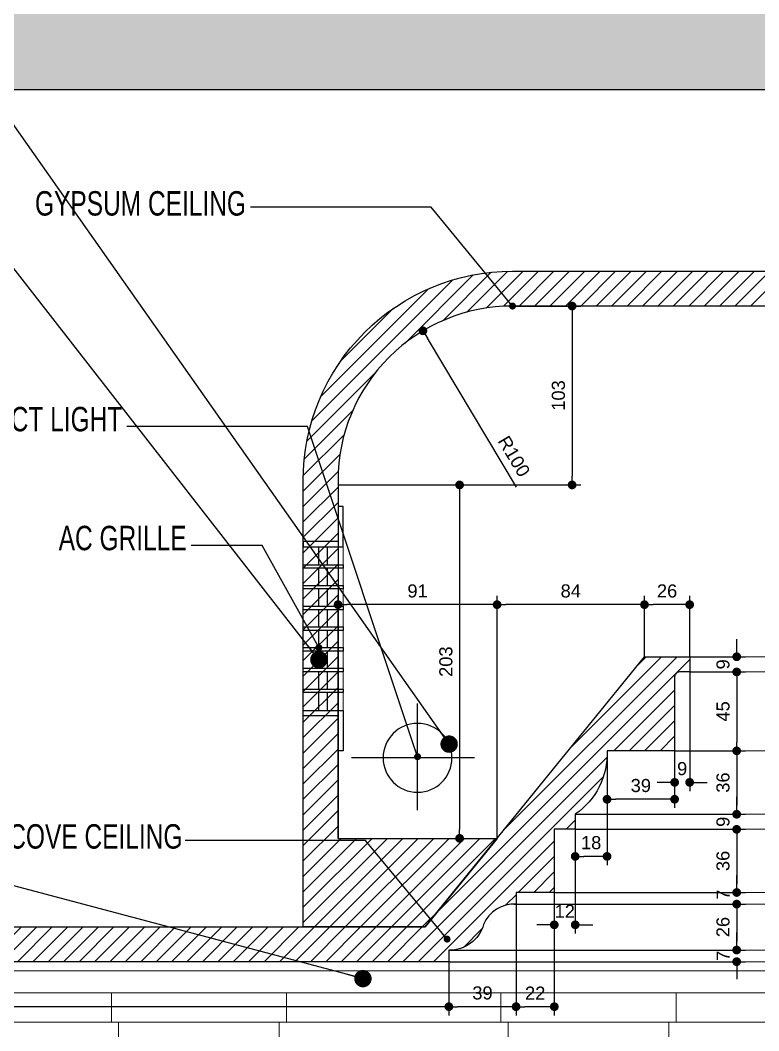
# Model space of a CAD drawing. Header units: inches. Extents: x 274057 to 444617, y 485849 to 635630.
# Drawn here: x 330376 to 330799, y 519460 to 520039 of the extents above; entities that cross this region are included whole.
import ezdxf

# ---------------------------------------------------------------- set-up
doc = ezdxf.new("R2010")
doc.units = ezdxf.units.IN
doc.header["$MEASUREMENT"] = 0
doc.linetypes.add('DASHDOT', pattern=[1, 0.5, -0.25, 0, -0.25])
for name, color, linetype in [('Calliper_wall hatch_CHB', 8, 'Continuous'), ('CQ Grg Gypsum', 41, 'Continuous'), ('CQ Light Elevation', 4, 'Continuous'), ('CQ section wall', 3, 'Continuous'), ('CQ SPOT DETAIL DIMENSION', 9, 'Continuous'), ('CQ SPOT DETAILS', 40, 'Continuous'), ('CQ text label', 3, 'Continuous'), ('CQ wall section', 5, 'Continuous'), ('CQ_callout', 34, 'Continuous'), ('FURNITURE', 252, 'Continuous'), ('ID-wall paper', 8, 'Continuous'), ('Layer7', 8, 'Continuous'), ('METAL', 5, 'Continuous'), ('PROJECTION', 8, 'Continuous')]:
    doc.layers.add(name, color=color, linetype=linetype)
for name, color, linetype, lineweight in [('CQ Grille', 211, 'A-4010 WALL SECTIONS$0$BATTING', 0), ('CQ gypsum 2', 42, 'Continuous', 0), ('CQ Gypsum Hatch', 8, 'Continuous', 20)]:
    doc.layers.add(name, color=color, linetype=linetype, lineweight=lineweight)
doc.styles.add('DIM 50', font='romans.shx', dxfattribs={"width": 0.75, "height": 100})
doc.styles.get("Standard").update_dxf_attribs({"font": 'arial.ttf'})
doc.linetypes.add('A-4010 WALL SECTIONS$0$BATTING', pattern='A,0.0001,-0.1,[134,ltypeshp.shx,S=0.1,R=0,X=-0.1,Y=0],-0.2,[134,ltypeshp.shx,S=0.1,R=180,X=0.1,Y=0],-0.1', length=0.4001)
doc.dimstyles.new('CQ 5', dxfattribs={"dimscale": 0.05, "dimtxt": 150, "dimasz": 100, "dimexe": 100, "dimexo": 0, "dimgap": 80, "dimtad": 1, "dimdec": 0, "dimzin": 0, "dimdsep": 46, "dimtxsty": 'Standard', "dimblk": 'DOT', "dimcen": 100, "dimclrd": 250, "dimclre": 250, "dimclrt": 3, "dimadec": 0, "dimazin": 0, "dimtfac": 1, "dimtdec": 0, "dimtofl": 0, "dimtmove": 0, "dimatfit": 3, "dimfxl": 1, "dimtolj": 1, "dimtzin": 0, "dimlwd": -1, "dimarcsym": 0})
doc.dimstyles.get("Standard").update_dxf_attribs({"dimtxt": 0.18, "dimasz": 0.18, "dimexe": 0.18, "dimexo": 0.0625, "dimgap": 0.09, "dimtad": 0, "dimtih": 1, "dimtoh": 1, "dimdec": 4, "dimzin": 0, "dimdsep": 46, "dimtxsty": 'Standard', "dimcen": 0.09, "dimadec": 0, "dimazin": 0, "dimtfac": 1, "dimtdec": 4, "dimtofl": 0, "dimtmove": 0, "dimatfit": 3, "dimfxl": 1, "dimtolj": 1, "dimtzin": 0, "dimarcsym": 0})
pattern_1 = [(225, (863766.5914, 132415.6944), (4.41941738, -4.41941738), [])]

# ---------------------------------------------------------------- blocks, each defined once
blk = doc.blocks.new('ff15 section A and B')
at = {"layer": 'Calliper_wall hatch_CHB', "ltscale": 300}
h = blk.add_hatch(dxfattribs=at)
h.set_pattern_fill('AR-CONC', color=256, scale=10, angle=-13.97142, style=0)
h.set_pattern_definition([(36.028577, (-10204.6, 0), (68.0890203, -23.40695), [7.5, -82.5]), (341.028577, (-10204.6, 0), (4.6961155, 76.3439316), [6, -66]), (86.480021, (-10198.93, -1.95), (72.7851354, 52.936981), [6.374019, -70.114211]), (32.212777, (-10199.77, 19.41), (99.570572, -41.829513), [11.25, -123.75]), (82.664212, (-10191.48, 15.92), (114.220033, 71.96377), [9.561034, -105.171376]), (337.21274, (-10199.77, 19.41), (114.220033, 71.96377), [9, -99]), (7.028577, (-10191.276, 12.14), (48.2040844, -53.482392), [7.5, -82.5]), (312.028577, (-10191.28, 12.14), (41.119588, 64.495185), [6, -66]), (57.480021, (-10187.26, 7.685), (89.323671, 11.012793), [6.374019, -70.114211]), (23.5285767, (-10204.602, 0), (9.2173322, 32.010976), [0, -65.2, 0, -67, 0, -66.25]), (353.528577, (-10204.602, 0), (35.0512903, 31.9228578), [0, -38.2, 0, -63.7, 0, -25.25]), (313.5285767, (-10226.242, 5.384), (51.2584374, -15.0772595), [0, -25, 0, -78, 0, -103.5]), (303.528577, (-10235.947, 7.8), (59.0102484, -4.3659754), [0, -32.5, 0, -51.8, 0, -73.5])])
h.paths.add_polyline_path([(348877.47, 520249.28), (341276.35, 520249.28), (341276.35, 519999.28), (348877.47, 519999.28)])
h.paths.add_polyline_path([(348877.47, 516299.28), (341276.35, 516299.28), (341276.35, 516049.28), (348877.47, 516049.28)])
at = {"layer": 'CQ section wall', "elevation": 0}
blk.add_lwpolyline([(341275.35, 519999.28), (348877.47, 519999.28)], dxfattribs=at)
blk = doc.blocks.new('ff15 section ceiling A and B')
at = {"layer": 'CQ Gypsum Hatch'}
h = blk.add_hatch(dxfattribs=at)
h.set_pattern_fill('ANSI31', color=256, scale=50, angle=180, style=0)
h.set_pattern_definition(pattern_1)
edge = h.paths.add_edge_path()
edge.add_line((332065.68, 531551.45), (332065.68, 532245.42))
edge.add_line((332065.68, 532245.42), (332045.68, 532245.42))
edge.add_line((332045.68, 532245.42), (332045.68, 531564.97))
edge.add_line((332045.68, 531564.97), (331890.81, 531439.33))
edge.add_line((331890.81, 531439.33), (331890.81, 531413.42))
edge.add_line((331890.81, 531413.42), (331899.51, 531413.42))
edge.add_line((331899.51, 531413.42), (331899.51, 531419.32))
edge.add_arc((331902.24, 531419.32), 2.73, 89.7521, 180, ccw=False)
edge.add_line((331902.25, 531422.05), (331944.78, 531422.05))
edge.add_line((331944.78, 531422.05), (331944.78, 531460.79))
edge.add_arc((331946.51, 531502.73), 41.97, 267.64741, 325.60819)
edge.add_line((331981.14, 531479.02), (331989.78, 531479.02))
edge.add_line((331989.78, 531479.02), (331989.78, 531491.03))
edge.add_line((331989.78, 531491.03), (332026.01, 531491.03))
edge.add_line((332026.01, 531491.03), (332026.01, 531512.93))
edge.add_line((332026.01, 531512.93), (332032.69, 531512.93))
edge.add_arc((332051.4, 531514.15), 18.74, 112.06733, 183.75512, ccw=False)
edge.add_arc((332038.91, 531550.89), 20.12, 285.71411, 361.59764)
edge.add_line((332059.02, 531551.45), (332065.68, 531551.45))
edge.add_line((332065.68, 531551.45), (332065.68, 531560.26))
h = blk.add_hatch(dxfattribs=at)
h.set_pattern_fill('ANSI31', color=256, scale=50, angle=180, style=0)
h.set_pattern_definition(pattern_1)
edge = h.paths.add_edge_path()
edge.add_line((331689.69, 526452.13), (331689.69, 526703.41))
edge.add_line((331689.69, 526703.41), (331679.69, 526703.41))
edge.add_arc((331665.68, 526703.55), 14.01, 359.45074, 450)
edge.add_line((331665.68, 526717.56), (331665.68, 526727.56))
edge.add_line((331665.68, 526727.56), (331655.68, 526727.56))
edge.add_line((331655.68, 526727.56), (331655.68, 527706.77))
edge.add_line((331655.68, 527706.77), (331665.68, 527706.77))
edge.add_line((331665.68, 527706.77), (331665.68, 527716.77))
edge.add_arc((331665.68, 527730.78), 14.01, 270, 360.54926)
edge.add_line((331679.69, 527730.91), (331689.69, 527730.91))
edge.add_line((331689.69, 527730.91), (331689.69, 527880.91))
edge.add_line((331689.69, 527880.91), (331679.69, 527880.91))
edge.add_arc((331665.68, 527881.05), 14.01, 359.45074, 450)
edge.add_line((331665.68, 527895.06), (331665.68, 527905.06))
edge.add_line((331665.68, 527905.06), (331655.68, 527905.06))
edge.add_line((331655.68, 527905.06), (331655.68, 528884.27))
edge.add_line((331655.68, 528884.27), (331665.68, 528884.27))
edge.add_line((331665.68, 528884.27), (331665.68, 528894.27))
edge.add_arc((331665.68, 528908.28), 14.01, 270, 360.54926)
edge.add_line((331679.69, 528908.41), (331689.69, 528908.41))
edge.add_line((331689.69, 528908.41), (331689.69, 529058.41))
edge.add_line((331689.69, 529058.41), (331679.69, 529058.41))
edge.add_arc((331665.68, 529058.55), 14.01, 359.45074, 450)
edge.add_line((331665.68, 529072.56), (331665.68, 529082.56))
edge.add_line((331665.68, 529082.56), (331655.68, 529082.56))
edge.add_line((331655.68, 529082.56), (331655.68, 530061.77))
edge.add_line((331655.68, 530061.77), (331665.68, 530061.77))
edge.add_line((331665.68, 530061.77), (331665.68, 530071.77))
edge.add_arc((331665.68, 530085.78), 14.01, 270, 360.54926)
edge.add_line((331679.69, 530085.91), (331689.69, 530085.91))
edge.add_line((331689.69, 530085.91), (331689.69, 530235.91))
edge.add_line((331689.69, 530235.91), (331679.69, 530235.91))
edge.add_arc((331665.68, 530236.05), 14.01, 359.45074, 450)
edge.add_line((331665.68, 530250.06), (331665.68, 530260.06))
edge.add_line((331665.68, 530260.06), (331655.68, 530260.06))
edge.add_line((331655.68, 530260.06), (331655.68, 531239.27))
edge.add_line((331655.68, 531239.27), (331665.68, 531239.27))
edge.add_line((331665.68, 531239.27), (331665.68, 531249.27))
edge.add_arc((331665.68, 531263.28), 14.01, 270, 360.54926)
edge.add_line((331679.69, 531263.42), (331689.69, 531263.42))
edge.add_line((331689.69, 531263.42), (331689.69, 531413.42))
edge.add_line((331689.69, 531413.42), (331689.69, 531514.97))
edge.add_arc((331789.69, 531514.97), 100, 90, 180, ccw=False)
edge.add_line((331789.69, 531614.97), (331994.96, 531614.97))
edge.add_line((331994.96, 531614.97), (331994.96, 531523.83))
edge.add_line((331994.96, 531523.83), (332045.68, 531564.97))
edge.add_line((332045.68, 531564.97), (332045.68, 531634.97))
edge.add_line((332045.68, 531634.97), (331789.69, 531634.97))
edge.add_arc((331789.69, 531514.97), 120, 90, 180)
edge.add_line((331669.69, 531514.97), (331669.69, 531413.42))
edge.add_line((331669.69, 531413.42), (331669.69, 531281.74))
edge.add_line((331669.69, 531281.74), (331635.68, 531247.41))
edge.add_line((331635.68, 531247.41), (331635.68, 526719.43))
edge.add_line((331635.68, 526719.43), (331669.69, 526685.09))
edge.add_line((331669.69, 526685.09), (331669.69, 526451.86))
edge.add_arc((331789.69, 526451.86), 120, 180, 270)
edge.add_line((331789.69, 526331.86), (332045.68, 526331.86))
edge.add_line((332045.68, 526331.86), (332045.68, 526401.86))
edge.add_line((332045.68, 526401.86), (331994.96, 526443.01))
edge.add_line((331994.96, 526443.01), (331994.96, 526351.86))
edge.add_line((331994.96, 526351.86), (331789.69, 526351.86))
edge.add_arc((331789.69, 526451.86), 100, 180, 270, ccw=False)
at = {"layer": 'CQ Grg Gypsum', "elevation": 0}
for points in [[(332065.68, 531551.45), (332065.68, 532245.42), (332045.68, 532245.42), (332045.68, 531564.97), (331890.81, 531439.33), (331890.81, 531413.42), (331899.51, 531413.42), (331899.51, 531419.32, -0.415481), (331902.25, 531422.05), (331944.78, 531422.05), (331944.78, 531460.79, 0.258435), (331981.14, 531479.02), (331989.78, 531479.02), (331989.78, 531491.03), (332026.01, 531491.03), (332026.01, 531512.93), (332032.69, 531512.93, -0.323414), (332044.35, 531531.53, 0.343759), (332059.02, 531551.45), (332065.68, 531551.45), (332065.68, 531560.26)], [(331655.68, 530260.06), (331655.68, 531239.27), (331665.68, 531239.27), (331665.68, 531249.27, 0.417024), (331679.69, 531263.42), (331689.69, 531263.42), (331689.69, 531413.42), (331689.69, 531514.97, -0.414214), (331789.69, 531614.97), (331994.96, 531614.97), (331994.96, 531523.83), (332045.68, 531564.97), (332045.68, 531634.97), (331789.69, 531634.97, 0.414214), (331669.69, 531514.97), (331669.69, 531413.42), (331669.69, 531281.74), (331635.68, 531247.41), (331635.68, 526719.43)]]:
    blk.add_lwpolyline(points, format="xyb", dxfattribs=at)
at = {"layer": 'CQ Light Elevation'}
for p, q in [((331948.78, 531536.67, 0), (331948.78, 531607.35, 0)), ((331948.78, 531536.67, 0), (331948.78, 531607.35, 0)), ((331978.73, 531569.4, 0), (331917.52, 531569.4, 0)), ((331978.73, 531569.4, 0), (331917.52, 531569.4, 0))]:
    blk.add_line(p, q, dxfattribs=at)
blk.add_circle((331948.78, 531569.4, 0), 19.73, dxfattribs=at)
blk.add_circle((331948.78, 531569.4, 0), 19.73, dxfattribs=at)
blk = doc.blocks.new('A$C11B46C9D')
at = {"layer": 'CQ gypsum 2', "lineweight": 0}
for p, q in [((0, 194.66), (223.28, 194.66)), ((0, 182.05), (223.28, 182.05)), ((61.4, 182.05), (61.4, 165.23)), ((161.87, 182.05), (223.28, 182.05)), ((161.87, 182.05), (161.87, 165.23)), ((0, 165.23), (223.28, 165.23)), ((65.59, 165.23), (65.59, 74.15)), ((157.69, 165.23), (157.69, 74.15)), ((161.87, 165.23), (223.28, 165.23)), ((65.59, 155.42), (72.96, 155.42)), ((65.59, 148.45), (72.96, 155.42)), ((72.96, 155.42), (72.96, 74.15)), ((88.92, 155.42), (88.92, 74.15)), ((88.92, 155.42), (96.29, 148.45)), ((88.92, 155.42), (103.66, 155.42)), ((96.29, 148.45), (103.66, 155.42)), ((103.66, 155.42), (103.66, 74.15)), ((119.62, 155.42), (119.62, 74.15)), ((119.62, 155.42), (134.36, 155.42)), ((119.62, 155.42), (126.99, 148.45)), ((126.99, 148.45), (134.36, 155.42)), ((134.36, 155.42), (134.36, 74.15)), ((150.32, 155.42), (150.32, 74.15)), ((150.32, 155.42), (157.69, 148.45)), ((150.32, 155.42), (157.69, 155.42)), ((96.29, 148.45), (96.29, 74.15)), ((126.99, 148.45), (126.99, 74.15)), ((0, 74.15), (223.28, 74.15)), ((0, 59.35), (223.28, 59.35)), ((64.19, 59.35), (64.19, 52.43)), ((159.08, 59.35), (159.08, 52.43)), ((64.19, 52.43), (159.08, 52.43)), ((68.1, 52.43), (65.53, 41.27)), ((77.03, 52.43), (79.6, 41.27)), ((83.73, 52.43), (81.16, 41.27)), ((92.66, 52.43), (95.23, 41.27)), ((99.36, 52.43), (96.79, 41.27)), ((108.29, 52.43), (110.86, 41.27)), ((114.99, 52.43), (112.42, 41.27)), ((123.92, 52.43), (126.49, 41.27)), ((130.62, 52.43), (128.05, 41.27)), ((139.55, 52.43), (142.11, 41.27)), ((146.25, 52.43), (143.68, 41.27)), ((155.18, 52.43), (157.74, 41.27)), ((65.53, 41.27), (79.6, 41.27)), ((81.16, 41.27), (95.23, 41.27)), ((96.79, 41.27), (110.86, 41.27)), ((112.42, 41.27), (126.49, 41.27)), ((128.05, 41.27), (142.11, 41.27)), ((143.68, 41.27), (157.74, 41.27)), ((0, 16.75), (223.28, 16.75)), ((0, 0), (223.28, 0))]:
    blk.add_line(p, q, dxfattribs=at)
at = {"layer": 'CQ gypsum 2', "lineweight": 0, "ltscale": 100}
for p, q in [((61.4, 182.05), (161.87, 182.05)), ((0, 165.23), (61.4, 165.23))]:
    blk.add_line(p, q, dxfattribs=at)
blk = doc.blocks.new('cornice002.A')
at = {"layer": 'CQ Grg Gypsum', "xscale": -1, "rotation": 359.9999999999987}
for p in [(352102.45, 523348.92, 0), (352325.73, 523348.92, 0)]:
    blk.add_blockref('A$C11B46C9D', p, dxfattribs=at)
blk = doc.blocks.new('DIFFUSER SEC')
at = {"layer": 'FURNITURE', "color": 251, "linetype": 'Continuous', "lineweight": 0}
for p, q in [((55028.5, -20119.84), (55028.5, -20213.84)), ((55051.5, -20119.84), (55051.5, -20213.84))]:
    blk.add_line(p, q, dxfattribs=at)
at = {"layer": 'Layer7', "linetype": 'DASHDOT', "ltscale": 1000}
for p, q in [((55028.66, -20116.84), (55028.5, -20116.68)), ((55048.5, -20217.5), (55047.84, -20216.84))]:
    blk.add_line(p, q, dxfattribs=at)
at = {"layer": 'METAL'}
for points in [[(55048.5, -20096.84), (55048.5, -20116.84), (55028.5, -20116.84), (55028.5, -20119.84), (55051.5, -20119.84), (55051.5, -20096.84), (55048.5, -20096.84)], [(55048.5, -20236.84), (55048.5, -20216.84), (55028.5, -20216.84), (55028.5, -20213.84), (55051.5, -20213.84), (55051.5, -20236.84), (55048.5, -20236.84)]]:
    blk.add_lwpolyline(points, dxfattribs=at)
for points in [[(55028.5, -20130.22), (55051.5, -20130.22), (55051.5, -20132.22), (55028.5, -20132.22)], [(55028.5, -20142.09), (55051.5, -20142.09), (55051.5, -20144.09), (55028.5, -20144.09)], [(55028.5, -20153.97), (55051.5, -20153.97), (55051.5, -20155.97), (55028.5, -20155.97)], [(55028.5, -20165.84), (55051.5, -20165.84), (55051.5, -20167.84), (55028.5, -20167.84)], [(55028.5, -20177.72), (55051.5, -20177.72), (55051.5, -20179.72), (55028.5, -20179.72)], [(55028.5, -20189.59), (55051.5, -20189.59), (55051.5, -20191.59), (55028.5, -20191.59)], [(55028.5, -20201.47), (55051.5, -20201.47), (55051.5, -20203.47), (55028.5, -20203.47)]]:
    blk.add_lwpolyline(points, close=True, dxfattribs=at)
at = {"layer": 'PROJECTION'}
for p, q in [((55037.5, -20130.22), (55037.5, -20119.84)), ((55042.5, -20130.22), (55042.5, -20119.84)), ((55037.5, -20142.09), (55037.5, -20132.22)), ((55042.5, -20142.09), (55042.5, -20132.22)), ((55037.5, -20153.97), (55037.5, -20144.09)), ((55042.5, -20153.97), (55042.5, -20144.09)), ((55037.5, -20165.84), (55037.5, -20155.97)), ((55042.5, -20165.84), (55042.5, -20155.97)), ((55037.5, -20177.72), (55037.5, -20167.84)), ((55042.5, -20177.72), (55042.5, -20167.84)), ((55037.5, -20189.59), (55037.5, -20179.72)), ((55042.5, -20189.59), (55042.5, -20179.72)), ((55037.5, -20201.47), (55037.5, -20191.59)), ((55042.5, -20201.47), (55042.5, -20191.59)), ((55037.5, -20213.84), (55037.5, -20203.47)), ((55042.5, -20213.84), (55042.5, -20203.47))]:
    blk.add_line(p, q, dxfattribs=at)
blk = doc.blocks.new('_Dot')
at = {"color": 0, "linetype": 'ByBlock', "lineweight": -2}
blk.add_line((-0.5, 0), (-1, 0), dxfattribs=at)
at = {"color": 0, "linetype": 'ByBlock', "const_width": 0.5}
blk.add_lwpolyline([(-0.25, 0, 1), (0.25, 0, 1)], format="xyb", close=True, dxfattribs=at)
blk = doc.blocks.new('*D210')
at = {"layer": 'CQ SPOT DETAIL DIMENSION', "color": 250, "lineweight": -2, "transparency": 16777216}
for p, q in [((330733.39, 519674.15), (330733.39, 519709.03)), ((330759.31, 519674.15), (330759.31, 519709.03))]:
    blk.add_line(p, q, dxfattribs=at)
at = {"layer": 'CQ SPOT DETAIL DIMENSION', "color": 250, "transparency": 16777216}
blk.add_line((330754.31, 519704.03), (330738.39, 519704.03), dxfattribs=at)
at = {"layer": 'Defpoints', "color": 0, "transparency": 16777216}
for p in [(330733.39, 519704.03), (330733.39, 519674.15, 0), (330759.31, 519674.15, 0)]:
    blk.add_point(p, dxfattribs=at)
at = {"layer": 'CQ SPOT DETAIL DIMENSION', "color": 250, "transparency": 16777216, "xscale": 5, "yscale": 5, "zscale": 5, "rotation": 180}
blk.add_blockref('_Dot', (330733.39, 519704.03), dxfattribs=at)
at = {"layer": 'CQ SPOT DETAIL DIMENSION', "color": 250, "transparency": 16777216, "xscale": 5, "yscale": 5, "zscale": 5}
blk.add_blockref('_Dot', (330759.31, 519704.03), dxfattribs=at)
at = {"layer": 'CQ SPOT DETAIL DIMENSION', "color": 3, "transparency": 16777216, "insert": (330746.35, 519711.86), "char_height": 7.5, "attachment_point": 5}
blk.add_mtext('\\A1;26', dxfattribs=at)
blk = doc.blocks.new('*D211')
at = {"layer": 'CQ SPOT DETAIL DIMENSION', "color": 250, "lineweight": -2, "transparency": 16777216}
for p, q in [((330557.75, 519570), (330557.75, 519709.03)), ((330648.9, 519570), (330648.9, 519709.03))]:
    blk.add_line(p, q, dxfattribs=at)
at = {"layer": 'CQ SPOT DETAIL DIMENSION', "color": 250, "transparency": 16777216}
blk.add_line((330643.9, 519704.03), (330562.75, 519704.03), dxfattribs=at)
at = {"layer": 'Defpoints', "color": 0, "transparency": 16777216}
for p in [(330557.75, 519704.03), (330557.75, 519570, 0), (330648.9, 519570, 0)]:
    blk.add_point(p, dxfattribs=at)
at = {"layer": 'CQ SPOT DETAIL DIMENSION', "color": 250, "transparency": 16777216, "xscale": 5, "yscale": 5, "zscale": 5, "rotation": 180}
blk.add_blockref('_Dot', (330557.75, 519704.03), dxfattribs=at)
at = {"layer": 'CQ SPOT DETAIL DIMENSION', "color": 250, "transparency": 16777216, "xscale": 5, "yscale": 5, "zscale": 5}
blk.add_blockref('_Dot', (330648.9, 519704.03), dxfattribs=at)
at = {"layer": 'CQ SPOT DETAIL DIMENSION', "color": 3, "transparency": 16777216, "insert": (330603.32, 519711.86), "char_height": 7.5, "attachment_point": 5}
blk.add_mtext('\\A1;91', dxfattribs=at)
blk = doc.blocks.new('*D212')
at = {"layer": 'CQ SPOT DETAIL DIMENSION', "color": 250, "transparency": 16777216}
blk.add_line((330660.03, 519771.47), (330608.96, 519856.79), dxfattribs=at)
at = {"layer": 'Defpoints', "color": 0, "transparency": 16777216}
for p in [(330606.39, 519861.08, 0), (330657.75, 519775.28, 0)]:
    blk.add_point(p, dxfattribs=at)
at = {"layer": 'CQ SPOT DETAIL DIMENSION', "color": 250, "transparency": 16777216, "xscale": 5, "yscale": 5, "zscale": 5, "rotation": 120.9025126899729}
blk.add_blockref('_Dot', (330606.39, 519861.08), dxfattribs=at)
at = {"layer": 'CQ SPOT DETAIL DIMENSION', "color": 3, "transparency": 16777216, "insert": (330658.6, 519789.1), "char_height": 7.5, "attachment_point": 5, "rotation": 300.90251}
blk.add_mtext('\\A1;R100', dxfattribs=at)
blk = doc.blocks.new('*D213')
at = {"layer": 'CQ SPOT DETAIL DIMENSION', "color": 250, "lineweight": -2, "transparency": 16777216}
for p, q in [((330657.75, 519875.28), (330696.91, 519875.28)), ((330557.75, 519772.69), (330696.91, 519772.69))]:
    blk.add_line(p, q, dxfattribs=at)
at = {"layer": 'CQ SPOT DETAIL DIMENSION', "color": 250, "transparency": 16777216}
blk.add_line((330691.91, 519870.28), (330691.91, 519777.69), dxfattribs=at)
at = {"layer": 'Defpoints', "color": 0, "transparency": 16777216}
for p in [(330657.75, 519875.28, 0), (330557.75, 519772.69), (330691.91, 519772.69)]:
    blk.add_point(p, dxfattribs=at)
at = {"layer": 'CQ SPOT DETAIL DIMENSION', "color": 250, "transparency": 16777216, "xscale": 5, "yscale": 5, "zscale": 5}
for p, rotation in [((330691.91, 519875.28), 90), ((330691.91, 519772.69), 270)]:
    blk.add_blockref('_Dot', p, dxfattribs=dict(at, rotation=rotation))
at = {"layer": 'CQ SPOT DETAIL DIMENSION', "color": 3, "transparency": 16777216, "insert": (330684.08, 519823.98), "char_height": 7.5, "attachment_point": 5, "rotation": 90}
blk.add_mtext('\\A1;103', dxfattribs=at)
blk = doc.blocks.new('*D214')
at = {"layer": 'CQ SPOT DETAIL DIMENSION', "color": 250, "lineweight": -2, "transparency": 16777216}
for p, q in [((330557.75, 519772.69), (330632.41, 519772.69)), ((330557.75, 519570), (330632.41, 519570))]:
    blk.add_line(p, q, dxfattribs=at)
at = {"layer": 'CQ SPOT DETAIL DIMENSION', "color": 250, "transparency": 16777216}
blk.add_line((330627.41, 519767.69), (330627.41, 519575), dxfattribs=at)
at = {"layer": 'Defpoints', "color": 0, "transparency": 16777216}
for p in [(330557.75, 519772.69), (330557.75, 519570), (330627.41, 519570)]:
    blk.add_point(p, dxfattribs=at)
at = {"layer": 'CQ SPOT DETAIL DIMENSION', "color": 250, "transparency": 16777216, "xscale": 5, "yscale": 5, "zscale": 5}
for p, rotation in [((330627.41, 519772.69), 90), ((330627.41, 519570), 270)]:
    blk.add_blockref('_Dot', p, dxfattribs=dict(at, rotation=rotation))
at = {"layer": 'CQ SPOT DETAIL DIMENSION', "color": 3, "transparency": 16777216, "insert": (330619.58, 519671.35), "char_height": 7.5, "attachment_point": 5, "rotation": 90}
blk.add_mtext('\\A1;203', dxfattribs=at)
blk = doc.blocks.new('*D215')
at = {"layer": 'CQ SPOT DETAIL DIMENSION', "color": 250, "lineweight": -2, "transparency": 16777216}
for p, q in [((330648.9, 519674.15), (330648.9, 519709.03)), ((330733.39, 519674.15), (330733.39, 519709.03))]:
    blk.add_line(p, q, dxfattribs=at)
at = {"layer": 'CQ SPOT DETAIL DIMENSION', "color": 250, "transparency": 16777216}
blk.add_line((330728.39, 519704.03), (330653.9, 519704.03), dxfattribs=at)
at = {"layer": 'Defpoints', "color": 0, "transparency": 16777216}
for p in [(330648.9, 519704.03), (330648.9, 519674.15), (330733.39, 519674.15, 0)]:
    blk.add_point(p, dxfattribs=at)
at = {"layer": 'CQ SPOT DETAIL DIMENSION', "color": 250, "transparency": 16777216, "xscale": 5, "yscale": 5, "zscale": 5, "rotation": 180}
blk.add_blockref('_Dot', (330648.9, 519704.03), dxfattribs=at)
at = {"layer": 'CQ SPOT DETAIL DIMENSION', "color": 250, "transparency": 16777216, "xscale": 5, "yscale": 5, "zscale": 5}
blk.add_blockref('_Dot', (330733.39, 519704.03), dxfattribs=at)
at = {"layer": 'CQ SPOT DETAIL DIMENSION', "color": 3, "transparency": 16777216, "insert": (330691.14, 519711.86), "char_height": 7.5, "attachment_point": 5}
blk.add_mtext('\\A1;84', dxfattribs=at)
blk = doc.blocks.new('*D216')
at = {"layer": 'CQ SPOT DETAIL DIMENSION', "color": 250, "transparency": 16777216}
for p, q in [((330786.25, 519679.15), (330786.25, 519684.15)), ((330786.25, 519660.45), (330786.25, 519655.45))]:
    blk.add_line(p, q, dxfattribs=at)
at = {"layer": 'CQ SPOT DETAIL DIMENSION', "color": 250, "lineweight": -2, "transparency": 16777216}
for p, q in [((330759.31, 519674.15), (330791.25, 519674.15)), ((330759.31, 519665.45), (330791.25, 519665.45))]:
    blk.add_line(p, q, dxfattribs=at)
at = {"layer": 'Defpoints', "color": 0, "transparency": 16777216}
for p in [(330759.31, 519674.15), (330759.31, 519665.45, 0), (330786.25, 519665.45)]:
    blk.add_point(p, dxfattribs=at)
at = {"layer": 'CQ SPOT DETAIL DIMENSION', "color": 250, "transparency": 16777216, "xscale": 5, "yscale": 5, "zscale": 5}
for p, rotation in [((330786.25, 519674.15), 270), ((330786.25, 519665.45), 90)]:
    blk.add_blockref('_Dot', p, dxfattribs=dict(at, rotation=rotation))
at = {"layer": 'CQ SPOT DETAIL DIMENSION', "color": 3, "transparency": 16777216, "insert": (330778.42, 519669.8), "char_height": 7.5, "attachment_point": 5, "rotation": 90}
blk.add_mtext('\\A1;9', dxfattribs=at)
blk = doc.blocks.new('*D217')
at = {"layer": 'CQ SPOT DETAIL DIMENSION', "color": 250, "lineweight": -2, "transparency": 16777216}
for p, q in [((330759.31, 519665.45), (330791.25, 519665.45)), ((330750.68, 519620.18), (330791.25, 519620.18))]:
    blk.add_line(p, q, dxfattribs=at)
at = {"layer": 'CQ SPOT DETAIL DIMENSION', "color": 250, "transparency": 16777216}
blk.add_line((330786.25, 519660.45), (330786.25, 519625.18), dxfattribs=at)
at = {"layer": 'Defpoints', "color": 0, "transparency": 16777216}
for p in [(330759.31, 519665.45, 0), (330750.68, 519620.18), (330786.25, 519620.18)]:
    blk.add_point(p, dxfattribs=at)
at = {"layer": 'CQ SPOT DETAIL DIMENSION', "color": 250, "transparency": 16777216, "xscale": 5, "yscale": 5, "zscale": 5}
for p, rotation in [((330786.25, 519665.45), 90), ((330786.25, 519620.18), 270)]:
    blk.add_blockref('_Dot', p, dxfattribs=dict(at, rotation=rotation))
at = {"layer": 'CQ SPOT DETAIL DIMENSION', "color": 3, "transparency": 16777216, "insert": (330778.44, 519642.81), "char_height": 7.5, "attachment_point": 5, "rotation": 90}
blk.add_mtext('\\A1;45', dxfattribs=at)
blk = doc.blocks.new('*D218')
at = {"layer": 'CQ SPOT DETAIL DIMENSION', "color": 250, "lineweight": -2, "transparency": 16777216}
for p, q in [((330750.68, 519620.18), (330791.25, 519620.18)), ((330693.7, 519583.82), (330791.25, 519583.82))]:
    blk.add_line(p, q, dxfattribs=at)
at = {"layer": 'CQ SPOT DETAIL DIMENSION', "color": 250, "transparency": 16777216}
blk.add_line((330786.25, 519615.18), (330786.25, 519588.82), dxfattribs=at)
at = {"layer": 'Defpoints', "color": 0, "transparency": 16777216}
for p in [(330750.68, 519620.18), (330693.7, 519583.82), (330786.25, 519583.82)]:
    blk.add_point(p, dxfattribs=at)
at = {"layer": 'CQ SPOT DETAIL DIMENSION', "color": 250, "transparency": 16777216, "xscale": 5, "yscale": 5, "zscale": 5}
for p, rotation in [((330786.25, 519620.18), 90), ((330786.25, 519583.82), 270)]:
    blk.add_blockref('_Dot', p, dxfattribs=dict(at, rotation=rotation))
at = {"layer": 'CQ SPOT DETAIL DIMENSION', "color": 3, "transparency": 16777216, "insert": (330778.42, 519602), "char_height": 7.5, "attachment_point": 5, "rotation": 90}
blk.add_mtext('\\A1;36', dxfattribs=at)
blk = doc.blocks.new('*D219')
at = {"layer": 'CQ SPOT DETAIL DIMENSION', "color": 250, "transparency": 16777216}
for p, q in [((330786.25, 519588.82), (330786.25, 519593.82)), ((330786.25, 519570.18), (330786.25, 519565.18))]:
    blk.add_line(p, q, dxfattribs=at)
at = {"layer": 'CQ SPOT DETAIL DIMENSION', "color": 250, "lineweight": -2, "transparency": 16777216}
for p, q in [((330693.7, 519583.82), (330791.25, 519583.82)), ((330693.7, 519575.18), (330791.25, 519575.18))]:
    blk.add_line(p, q, dxfattribs=at)
at = {"layer": 'Defpoints', "color": 0, "transparency": 16777216}
for p in [(330693.7, 519583.82), (330693.7, 519575.18), (330786.25, 519575.18)]:
    blk.add_point(p, dxfattribs=at)
at = {"layer": 'CQ SPOT DETAIL DIMENSION', "color": 250, "transparency": 16777216, "xscale": 5, "yscale": 5, "zscale": 5}
for p, rotation in [((330786.25, 519583.82), 270), ((330786.25, 519575.18), 90)]:
    blk.add_blockref('_Dot', p, dxfattribs=dict(at, rotation=rotation))
at = {"layer": 'CQ SPOT DETAIL DIMENSION', "color": 3, "transparency": 16777216, "insert": (330778.42, 519579.5), "char_height": 7.5, "attachment_point": 5, "rotation": 90}
blk.add_mtext('\\A1;9', dxfattribs=at)
blk = doc.blocks.new('*D220')
at = {"layer": 'CQ SPOT DETAIL DIMENSION', "color": 250, "lineweight": -2, "transparency": 16777216}
for p, q in [((330693.7, 519575.18), (330791.25, 519575.18)), ((330681.69, 519538.95), (330791.25, 519538.95))]:
    blk.add_line(p, q, dxfattribs=at)
at = {"layer": 'CQ SPOT DETAIL DIMENSION', "color": 250, "transparency": 16777216}
blk.add_line((330786.25, 519570.18), (330786.25, 519543.95), dxfattribs=at)
at = {"layer": 'Defpoints', "color": 0, "transparency": 16777216}
for p in [(330693.7, 519575.18), (330681.69, 519538.95), (330786.25, 519538.95)]:
    blk.add_point(p, dxfattribs=at)
at = {"layer": 'CQ SPOT DETAIL DIMENSION', "color": 250, "transparency": 16777216, "xscale": 5, "yscale": 5, "zscale": 5}
for p, rotation in [((330786.25, 519575.18), 90), ((330786.25, 519538.95), 270)]:
    blk.add_blockref('_Dot', p, dxfattribs=dict(at, rotation=rotation))
at = {"layer": 'CQ SPOT DETAIL DIMENSION', "color": 3, "transparency": 16777216, "insert": (330778.42, 519557.07), "char_height": 7.5, "attachment_point": 5, "rotation": 90}
blk.add_mtext('\\A1;36', dxfattribs=at)
blk = doc.blocks.new('*D221')
at = {"layer": 'CQ SPOT DETAIL DIMENSION', "color": 250, "transparency": 16777216}
for p, q in [((330786.25, 519543.95), (330786.25, 519548.95)), ((330786.25, 519527.31), (330786.25, 519522.31))]:
    blk.add_line(p, q, dxfattribs=at)
at = {"layer": 'CQ SPOT DETAIL DIMENSION', "color": 250, "lineweight": -2, "transparency": 16777216}
for p, q in [((330681.69, 519538.95), (330791.25, 519538.95)), ((330658.57, 519532.31), (330791.25, 519532.31))]:
    blk.add_line(p, q, dxfattribs=at)
at = {"layer": 'Defpoints', "color": 0, "transparency": 16777216}
for p in [(330681.69, 519538.95), (330658.57, 519532.31), (330786.25, 519532.31)]:
    blk.add_point(p, dxfattribs=at)
at = {"layer": 'CQ SPOT DETAIL DIMENSION', "color": 250, "transparency": 16777216, "xscale": 5, "yscale": 5, "zscale": 5}
for p, rotation in [((330786.25, 519538.95), 270), ((330786.25, 519532.31), 90)]:
    blk.add_blockref('_Dot', p, dxfattribs=dict(at, rotation=rotation))
at = {"layer": 'CQ SPOT DETAIL DIMENSION', "color": 3, "transparency": 16777216, "insert": (330778.5, 519537.7), "char_height": 7.5, "attachment_point": 5, "rotation": 90}
blk.add_mtext('\\A1;7', dxfattribs=at)
blk = doc.blocks.new('*D222')
at = {"layer": 'CQ SPOT DETAIL DIMENSION', "color": 250, "lineweight": -2, "transparency": 16777216}
for p, q in [((330658.57, 519532.31), (330791.25, 519532.31)), ((330621.27, 519505.94), (330791.25, 519505.94))]:
    blk.add_line(p, q, dxfattribs=at)
at = {"layer": 'CQ SPOT DETAIL DIMENSION', "color": 250, "transparency": 16777216}
blk.add_line((330786.25, 519527.31), (330786.25, 519510.94), dxfattribs=at)
at = {"layer": 'Defpoints', "color": 0, "transparency": 16777216}
for p in [(330658.57, 519532.31), (330621.27, 519505.94), (330786.25, 519505.94)]:
    blk.add_point(p, dxfattribs=at)
at = {"layer": 'CQ SPOT DETAIL DIMENSION', "color": 250, "transparency": 16777216, "xscale": 5, "yscale": 5, "zscale": 5}
for p, rotation in [((330786.25, 519532.31), 90), ((330786.25, 519505.94), 270)]:
    blk.add_blockref('_Dot', p, dxfattribs=dict(at, rotation=rotation))
at = {"layer": 'CQ SPOT DETAIL DIMENSION', "color": 3, "transparency": 16777216, "insert": (330778.42, 519519.13), "char_height": 7.5, "attachment_point": 5, "rotation": 90}
blk.add_mtext('\\A1;26', dxfattribs=at)
blk = doc.blocks.new('*D223')
at = {"layer": 'CQ SPOT DETAIL DIMENSION', "color": 250, "transparency": 16777216}
for p, q in [((330786.25, 519510.94), (330786.25, 519515.94)), ((330786.25, 519494.28), (330786.25, 519489.28))]:
    blk.add_line(p, q, dxfattribs=at)
at = {"layer": 'CQ SPOT DETAIL DIMENSION', "color": 250, "lineweight": -2, "transparency": 16777216}
for p, q in [((330621.27, 519505.94), (330791.25, 519505.94)), ((330621.27, 519499.28), (330791.25, 519499.28))]:
    blk.add_line(p, q, dxfattribs=at)
at = {"layer": 'Defpoints', "color": 0, "transparency": 16777216}
for p in [(330621.27, 519505.94), (330621.27, 519499.28), (330786.25, 519499.28)]:
    blk.add_point(p, dxfattribs=at)
at = {"layer": 'CQ SPOT DETAIL DIMENSION', "color": 250, "transparency": 16777216, "xscale": 5, "yscale": 5, "zscale": 5}
for p, rotation in [((330786.25, 519505.94), 270), ((330786.25, 519499.28), 90)]:
    blk.add_blockref('_Dot', p, dxfattribs=dict(at, rotation=rotation))
at = {"layer": 'CQ SPOT DETAIL DIMENSION', "color": 3, "transparency": 16777216, "insert": (330778.5, 519502.61), "char_height": 7.5, "attachment_point": 5, "rotation": 90}
blk.add_mtext('\\A1;7', dxfattribs=at)
blk = doc.blocks.new('*D224')
at = {"layer": 'CQ SPOT DETAIL DIMENSION', "color": 250, "lineweight": -2, "transparency": 16777216}
for p, q in [((330750.68, 519662.71), (330750.68, 519597.12)), ((330759.31, 519665.45), (330759.31, 519597.12))]:
    blk.add_line(p, q, dxfattribs=at)
at = {"layer": 'CQ SPOT DETAIL DIMENSION', "color": 250, "transparency": 16777216}
for p, q in [((330745.68, 519602.12), (330740.68, 519602.12)), ((330764.31, 519602.12), (330769.31, 519602.12))]:
    blk.add_line(p, q, dxfattribs=at)
at = {"layer": 'Defpoints', "color": 0, "transparency": 16777216}
for p in [(330750.68, 519662.71, 0), (330759.31, 519665.45, 0), (330750.68, 519602.12)]:
    blk.add_point(p, dxfattribs=at)
at = {"layer": 'CQ SPOT DETAIL DIMENSION', "color": 250, "transparency": 16777216, "xscale": 5, "yscale": 5, "zscale": 5}
blk.add_blockref('_Dot', (330750.68, 519602.12), dxfattribs=at)
at = {"layer": 'CQ SPOT DETAIL DIMENSION', "color": 250, "transparency": 16777216, "xscale": 5, "yscale": 5, "zscale": 5, "rotation": 180}
blk.add_blockref('_Dot', (330759.31, 519602.12), dxfattribs=at)
at = {"layer": 'CQ SPOT DETAIL DIMENSION', "color": 3, "transparency": 16777216, "insert": (330754.99, 519609.95), "char_height": 7.5, "attachment_point": 5}
blk.add_mtext('\\A1;9', dxfattribs=at)
blk = doc.blocks.new('*D225')
at = {"layer": 'CQ SPOT DETAIL DIMENSION', "color": 250, "lineweight": -2, "transparency": 16777216}
for p, q in [((330711.93, 519620.18), (330711.93, 519587.43)), ((330750.68, 519620.18), (330750.68, 519587.43))]:
    blk.add_line(p, q, dxfattribs=at)
at = {"layer": 'CQ SPOT DETAIL DIMENSION', "color": 250, "transparency": 16777216}
blk.add_line((330745.68, 519592.43), (330716.93, 519592.43), dxfattribs=at)
at = {"layer": 'Defpoints', "color": 0, "transparency": 16777216}
for p in [(330711.93, 519620.18, 0), (330750.68, 519620.18), (330711.93, 519592.43)]:
    blk.add_point(p, dxfattribs=at)
at = {"layer": 'CQ SPOT DETAIL DIMENSION', "color": 250, "transparency": 16777216, "xscale": 5, "yscale": 5, "zscale": 5, "rotation": 180}
blk.add_blockref('_Dot', (330711.93, 519592.43), dxfattribs=at)
at = {"layer": 'CQ SPOT DETAIL DIMENSION', "color": 250, "transparency": 16777216, "xscale": 5, "yscale": 5, "zscale": 5}
blk.add_blockref('_Dot', (330750.68, 519592.43), dxfattribs=at)
at = {"layer": 'CQ SPOT DETAIL DIMENSION', "color": 3, "transparency": 16777216, "insert": (330731.3, 519600.26), "char_height": 7.5, "attachment_point": 5}
blk.add_mtext('\\A1;39', dxfattribs=at)
blk = doc.blocks.new('*D226')
at = {"layer": 'CQ SPOT DETAIL DIMENSION', "color": 250, "lineweight": -2, "transparency": 16777216}
for p, q in [((330711.93, 519616.73), (330711.93, 519554.66)), ((330693.7, 519583.82), (330693.7, 519554.66))]:
    blk.add_line(p, q, dxfattribs=at)
at = {"layer": 'CQ SPOT DETAIL DIMENSION', "color": 250, "transparency": 16777216}
blk.add_line((330706.93, 519559.66), (330698.7, 519559.66), dxfattribs=at)
at = {"layer": 'Defpoints', "color": 0, "transparency": 16777216}
for p in [(330711.93, 519616.73), (330693.7, 519583.82), (330693.7, 519559.66)]:
    blk.add_point(p, dxfattribs=at)
at = {"layer": 'CQ SPOT DETAIL DIMENSION', "color": 250, "transparency": 16777216, "xscale": 5, "yscale": 5, "zscale": 5, "rotation": 180}
blk.add_blockref('_Dot', (330693.7, 519559.66), dxfattribs=at)
at = {"layer": 'CQ SPOT DETAIL DIMENSION', "color": 250, "transparency": 16777216, "xscale": 5, "yscale": 5, "zscale": 5}
blk.add_blockref('_Dot', (330711.93, 519559.66), dxfattribs=at)
at = {"layer": 'CQ SPOT DETAIL DIMENSION', "color": 3, "transparency": 16777216, "insert": (330702.82, 519567.49), "char_height": 7.5, "attachment_point": 5}
blk.add_mtext('\\A1;18', dxfattribs=at)
blk = doc.blocks.new('*D227')
at = {"layer": 'CQ SPOT DETAIL DIMENSION', "color": 250, "lineweight": -2, "transparency": 16777216}
for p, q in [((330681.69, 519575.18), (330681.69, 519515.42)), ((330693.7, 519575.18), (330693.7, 519515.42))]:
    blk.add_line(p, q, dxfattribs=at)
at = {"layer": 'CQ SPOT DETAIL DIMENSION', "color": 250, "transparency": 16777216}
for p, q in [((330676.69, 519520.42), (330671.69, 519520.42)), ((330698.7, 519520.42), (330703.7, 519520.42))]:
    blk.add_line(p, q, dxfattribs=at)
at = {"layer": 'Defpoints', "color": 0, "transparency": 16777216}
for p in [(330681.69, 519575.18, 0), (330693.7, 519575.18, 0), (330681.69, 519520.42)]:
    blk.add_point(p, dxfattribs=at)
at = {"layer": 'CQ SPOT DETAIL DIMENSION', "color": 250, "transparency": 16777216, "xscale": 5, "yscale": 5, "zscale": 5}
blk.add_blockref('_Dot', (330681.69, 519520.42), dxfattribs=at)
at = {"layer": 'CQ SPOT DETAIL DIMENSION', "color": 250, "transparency": 16777216, "xscale": 5, "yscale": 5, "zscale": 5, "rotation": 180}
blk.add_blockref('_Dot', (330693.7, 519520.42), dxfattribs=at)
at = {"layer": 'CQ SPOT DETAIL DIMENSION', "color": 3, "transparency": 16777216, "insert": (330687.7, 519528.19), "char_height": 7.5, "attachment_point": 5}
blk.add_mtext('\\A1;12', dxfattribs=at)
blk = doc.blocks.new('*D228')
at = {"layer": 'CQ SPOT DETAIL DIMENSION', "color": 250, "lineweight": -2, "transparency": 16777216}
for p, q in [((330659.79, 519538.95), (330659.79, 519468.47)), ((330681.69, 519538.95), (330681.69, 519468.47))]:
    blk.add_line(p, q, dxfattribs=at)
at = {"layer": 'CQ SPOT DETAIL DIMENSION', "color": 250, "transparency": 16777216}
blk.add_line((330676.69, 519473.47), (330664.79, 519473.47), dxfattribs=at)
at = {"layer": 'Defpoints', "color": 0, "transparency": 16777216}
for p in [(330659.79, 519538.95, 0), (330681.69, 519538.95), (330659.79, 519473.47)]:
    blk.add_point(p, dxfattribs=at)
at = {"layer": 'CQ SPOT DETAIL DIMENSION', "color": 250, "transparency": 16777216, "xscale": 5, "yscale": 5, "zscale": 5, "rotation": 180}
blk.add_blockref('_Dot', (330659.79, 519473.47), dxfattribs=at)
at = {"layer": 'CQ SPOT DETAIL DIMENSION', "color": 250, "transparency": 16777216, "xscale": 5, "yscale": 5, "zscale": 5}
blk.add_blockref('_Dot', (330681.69, 519473.47), dxfattribs=at)
at = {"layer": 'CQ SPOT DETAIL DIMENSION', "color": 3, "transparency": 16777216, "insert": (330670.74, 519481.24), "char_height": 7.5, "attachment_point": 5}
blk.add_mtext('\\A1;22', dxfattribs=at)
blk = doc.blocks.new('*D229')
at = {"layer": 'CQ SPOT DETAIL DIMENSION', "color": 250, "lineweight": -2, "transparency": 16777216}
for p, q in [((330659.79, 519538.95), (330659.79, 519468.47)), ((330621.27, 519505.94), (330621.27, 519468.47))]:
    blk.add_line(p, q, dxfattribs=at)
at = {"layer": 'CQ SPOT DETAIL DIMENSION', "color": 250, "transparency": 16777216}
blk.add_line((330654.79, 519473.47), (330626.27, 519473.47), dxfattribs=at)
at = {"layer": 'Defpoints', "color": 0, "transparency": 16777216}
for p in [(330659.79, 519538.95, 0), (330621.27, 519505.94), (330621.27, 519473.47)]:
    blk.add_point(p, dxfattribs=at)
at = {"layer": 'CQ SPOT DETAIL DIMENSION', "color": 250, "transparency": 16777216, "xscale": 5, "yscale": 5, "zscale": 5, "rotation": 180}
blk.add_blockref('_Dot', (330621.27, 519473.47), dxfattribs=at)
at = {"layer": 'CQ SPOT DETAIL DIMENSION', "color": 250, "transparency": 16777216, "xscale": 5, "yscale": 5, "zscale": 5}
blk.add_blockref('_Dot', (330659.79, 519473.47), dxfattribs=at)
at = {"layer": 'CQ SPOT DETAIL DIMENSION', "color": 3, "transparency": 16777216, "insert": (330640.53, 519481.31), "char_height": 7.5, "attachment_point": 5}
blk.add_mtext('\\A1;39', dxfattribs=at)
blk = doc.blocks.new('*D230')
at = {"layer": 'CQ SPOT DETAIL DIMENSION', "color": 250, "lineweight": -2, "transparency": 16777216}
for p, q in [((330621.27, 519505.94), (330621.27, 519468.47)), ((329965.62, 519499.28), (329965.62, 519468.47))]:
    blk.add_line(p, q, dxfattribs=at)
at = {"layer": 'CQ SPOT DETAIL DIMENSION', "color": 250, "transparency": 16777216}
blk.add_line((330616.27, 519473.47), (329970.62, 519473.47), dxfattribs=at)
at = {"layer": 'Defpoints', "color": 0, "transparency": 16777216}
for p in [(330621.27, 519505.94), (329965.62, 519499.28), (329965.62, 519473.47)]:
    blk.add_point(p, dxfattribs=at)
at = {"layer": 'CQ SPOT DETAIL DIMENSION', "color": 250, "transparency": 16777216, "xscale": 5, "yscale": 5, "zscale": 5, "rotation": 180}
blk.add_blockref('_Dot', (329965.62, 519473.47), dxfattribs=at)
at = {"layer": 'CQ SPOT DETAIL DIMENSION', "color": 250, "transparency": 16777216, "xscale": 5, "yscale": 5, "zscale": 5}
blk.add_blockref('_Dot', (330621.27, 519473.47), dxfattribs=at)
at = {"layer": 'CQ SPOT DETAIL DIMENSION', "color": 3, "transparency": 16777216, "insert": (330293.44, 519481.3), "char_height": 7.5, "attachment_point": 5}
blk.add_mtext('\\A1;656', dxfattribs=at)

msp = doc.modelspace()

# ---------------------------------------------------------------- linework, layer by layer
at = {"layer": 'CQ gypsum 2'}
for p, q in [((330759.31, 519674.15, 0), (335619.31, 519674.15, 0)), ((330759.31, 519665.45, 0), (335619.31, 519665.45, 0)), ((330750.68, 519620.18, 0), (335627.94, 519620.18, 0)), ((330693.7, 519583.82, 0), (335684.91, 519583.82, 0)), ((330693.7, 519575.18, 0), (335684.91, 519575.18, 0)), ((330681.69, 519538.95, 0), (335696.92, 519538.95, 0)), ((330659.79, 519532.27, 0), (335718.82, 519532.27, 0)), ((330622.39, 519505.94, 0), (335757.34, 519505.94, 0)), ((330621.27, 519499.28, 0), (335757.34, 519499.28, 0))]:
    msp.add_line(p, q, dxfattribs=at)

# ---------------------------------------------------------------- block references
at = {"layer": 'CQ Grg Gypsum', "xscale": -1}
msp.add_blockref('cornice002.A', (682692.11, -4049.63, 0), dxfattribs=at)
at = {"layer": 'CQ Grille', "extrusion": (0, 0, -1), "xscale": -1, "zscale": -1, "rotation": 359.9999999999999}
msp.add_blockref('DIFFUSER SEC', (-275509.25, 539857.12, 0), dxfattribs=at)
at = {"layer": 'CQ wall section', "xscale": -1}
msp.add_blockref('ff15 section A and B', (678128.06, 0), dxfattribs=at)
at = {"layer": 'ID-wall paper', "xscale": -1, "rotation": 90}
msp.add_blockref('ff15 section ceiling A and B', (862172.72, 851564.96, 0), dxfattribs=at)

# ---------------------------------------------------------------- texts
at = {"layer": 'CQ text label', "ltscale": 500, "char_height": 14, "width": 3734.7845, "attachment_point": 1, "style": 'DIM 50'}
for s, insert in [('\\pxqr;{\\fCityBlueprint|b0|i0|c2|p2;GYPSUM CEILING}', (326770.16, 519941.17, 0)), ('\\pxqr;{\\fCityBlueprint|b0|i0|c2|p2;(SMDS 2601) INDIRECT LIGHT}', (326699.28, 519817.44, 0)), ('\\pxqr;{\\fCityBlueprint|b0|i0|c2|p2;AC GRILLE}', (326736.16, 519749.25, 0)), ('\\pxqr;{\\fCityBlueprint|b0|i0|c2|p2;GYPSUM COVE CEILING}', (326733.77, 519578.13))]:
    msp.add_mtext(s, dxfattribs=dict(at, insert=insert))

# ---------------------------------------------------------------- dimensions: what is measured, and where the dimension line sits
at = {"layer": 'CQ SPOT DETAIL DIMENSION'}
dim = msp.add_linear_dim(base=(330691.91, 519772.69), p1=(330657.75, 519875.28, 0), p2=(330557.75, 519772.69), angle=90, dimstyle='CQ 5', dxfattribs=at)
dim.commit()
dim.dimension.update_dxf_attribs({"geometry": '*D213', "text_midpoint": (330684.08, 519823.98)})
dim = msp.add_radius_dim(center=(330657.75, 519775.28, 0), mpoint=(330606.39, 519861.08, 0), dimstyle='CQ 5', dxfattribs=at)
dim.commit()
dim.dimension.update_dxf_attribs({"geometry": '*D212', "text_midpoint": (330651.88, 519785.08), "dimtype": 164})
for base, p1, p2, picture, middle in [((330627.41, 519570), (330557.75, 519772.69), (330557.75, 519570), '*D214', (330619.58, 519671.35)), ((330786.25, 519620.18), (330759.31, 519665.45, 0), (330750.68, 519620.18), '*D217', (330778.44, 519642.81)), ((330786.25, 519583.82, 0), (330750.68, 519620.18, 0), (330693.7, 519583.82, 0), '*D218', (330778.42, 519602, 0)), ((330786.25, 519538.95, 0), (330693.7, 519575.18, 0), (330681.69, 519538.95, 0), '*D220', (330778.42, 519557.07, 0)), ((330786.25, 519505.94, 0), (330658.57, 519532.31, 0), (330621.27, 519505.94, 0), '*D222', (330778.42, 519519.13, 0))]:
    dim = msp.add_linear_dim(base=base, p1=p1, p2=p2, angle=90, dimstyle='CQ 5', override={"dimtmove": 1}, dxfattribs=at)
    dim.commit()
    dim.dimension.update_dxf_attribs({"geometry": picture, "text_midpoint": middle})
for base, p1, p2, picture, middle in [((330557.75, 519704.03), (330648.9, 519570, 0), (330557.75, 519570, 0), '*D211', (330603.32, 519711.86)), ((330648.9, 519704.03), (330733.39, 519674.15, 0), (330648.9, 519674.15), '*D215', (330691.14, 519711.86)), ((330733.39, 519704.03), (330759.31, 519674.15, 0), (330733.39, 519674.15, 0), '*D210', (330746.35, 519711.86)), ((330621.27, 519473.47), (330659.79, 519538.95, 0), (330621.27, 519505.94), '*D229', (330640.53, 519481.31)), ((329965.62, 519473.47), (330621.27, 519505.94), (329965.62, 519499.28), '*D230', (330293.44, 519481.3))]:
    dim = msp.add_linear_dim(base=base, p1=p1, p2=p2, dimstyle='CQ 5', override={"dimtmove": 1}, dxfattribs=at)
    dim.commit()
    dim.dimension.update_dxf_attribs({"geometry": picture, "text_midpoint": middle})
dim = msp.add_linear_dim(base=(330786.25, 519665.45), p1=(330759.31, 519674.15), p2=(330759.31, 519665.45, 0), angle=90, dimstyle='CQ 5', dxfattribs=at)
dim.commit()
dim.dimension.update_dxf_attribs({"geometry": '*D216', "text_midpoint": (330786.25, 519669.8), "dimtype": 160})
for base, p1, p2, picture, middle in [((330750.68, 519602.12), (330759.31, 519665.45, 0), (330750.68, 519662.71, 0), '*D224', (330754.99, 519602.12)), ((330681.69, 519520.42), (330693.7, 519575.18, 0), (330681.69, 519575.18, 0), '*D227', (330687.7, 519520.42))]:
    dim = msp.add_linear_dim(base=base, p1=p1, p2=p2, dimstyle='CQ 5', dxfattribs=at)
    dim.commit()
    dim.dimension.update_dxf_attribs({"geometry": picture, "text_midpoint": middle, "dimtype": 160})
for base, p1, p2, picture, middle in [((330711.93, 519592.43), (330750.68, 519620.18), (330711.93, 519620.18, 0), '*D225', (330731.3, 519600.26)), ((330693.7, 519559.66), (330711.93, 519616.73), (330693.7, 519583.82), '*D226', (330702.82, 519567.49)), ((330659.79, 519473.47), (330681.69, 519538.95), (330659.79, 519538.95, 0), '*D228', (330670.74, 519481.24))]:
    dim = msp.add_linear_dim(base=base, p1=p1, p2=p2, dimstyle='CQ 5', dxfattribs=at)
    dim.commit()
    dim.dimension.update_dxf_attribs({"geometry": picture, "text_midpoint": middle})
for base, p1, p2, picture, middle in [((330786.25, 519575.18, 0), (330693.7, 519583.82, 0), (330693.7, 519575.18, 0), '*D219', (330786.25, 519579.5, 0)), ((330786.25, 519532.31, 0), (330681.69, 519538.95, 0), (330658.57, 519532.31, 0), '*D221', (330786.25, 519537.7, 0)), ((330786.25, 519499.28), (330621.27, 519505.94), (330621.27, 519499.28), '*D223', (330786.25, 519502.61))]:
    dim = msp.add_linear_dim(base=base, p1=p1, p2=p2, angle=90, dimstyle='CQ 5', override={"dimtmove": 1}, dxfattribs=at)
    dim.commit()
    dim.dimension.update_dxf_attribs({"geometry": picture, "text_midpoint": middle, "dimtype": 160})

# ---------------------------------------------------------------- leaders
at = {"layer": 'CQ SPOT DETAILS', "color": 1}
for points in [[(330657.75, 519875.28, 0), (330611.04, 519931.9, 0), (330507.6, 519931.9, 0)], [(330603.32, 519616.83, 0), (330540.16, 519806.21, 0), (330436.72, 519806.21, 0)], [(330546.75, 519679.4, 0), (330514.19, 519738.02, 0), (330473.6, 519738.02, 0)], [(330620.22, 519512.24, 0), (330573.51, 519568.86, 0), (330470.07, 519568.86, 0)]]:
    msp.add_leader(points, dimstyle='Standard', override={"dimasz": 4, "dimldrblk": 'Dot', "dimfxl": 0.1, "dimarcsym": 2}, dxfattribs=at)
at = {"layer": 'CQ_callout'}
for points in [[(330621.41, 519624.05), (330079.47, 520395.03), (329208.95, 520395.03)], [(330546.75, 519672.46), (330079.47, 520271.81), (329208.95, 520271.81)], [(330572.01, 519489.57), (329506.13, 519773.12), (329208.95, 519773.12)]]:
    msp.add_leader(points, dimstyle='Standard', override={"dimasz": 10, "dimldrblk": 'Dot', "dimfxl": 0.1, "dimarcsym": 2}, dxfattribs=at)

doc.saveas('drawing.dxf')
